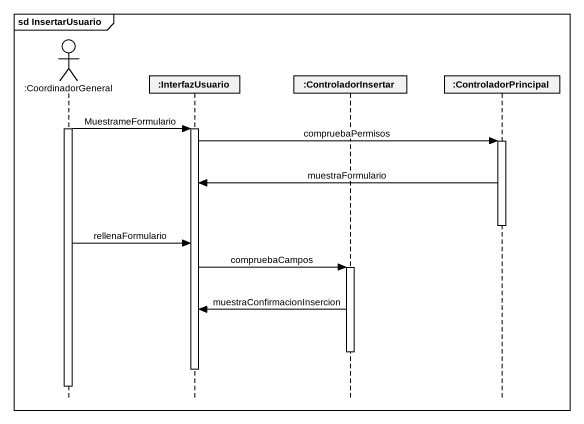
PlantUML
@startuml
mainframe sd InsertarUsuario
hide footbox
actor ":CoordinadorGeneral" as CoordinadorGeneral
participant ":InterfazUsuario" as InterfazUsuario
participant ":ControladorInsertar" as ControladorInsertar
participant ":ControladorPrincipal" as ControladorPrincipal

activate CoordinadorGeneral
CoordinadorGeneral -> InterfazUsuario : MuestrameFormulario
activate InterfazUsuario
InterfazUsuario -> ControladorPrincipal : compruebaPermisos
activate ControladorPrincipal
ControladorPrincipal -> InterfazUsuario : muestraFormulario
deactivate ControladorPrincipal
CoordinadorGeneral -> InterfazUsuario : rellenaFormulario
InterfazUsuario -> ControladorInsertar : compruebaCampos
activate ControladorInsertar
ControladorInsertar -> InterfazUsuario : muestraConfirmacionInsercion
deactivate ControladorInsertar
deactivate InterfazUsuario
deactivate CoordinadorGeneral
@enduml
